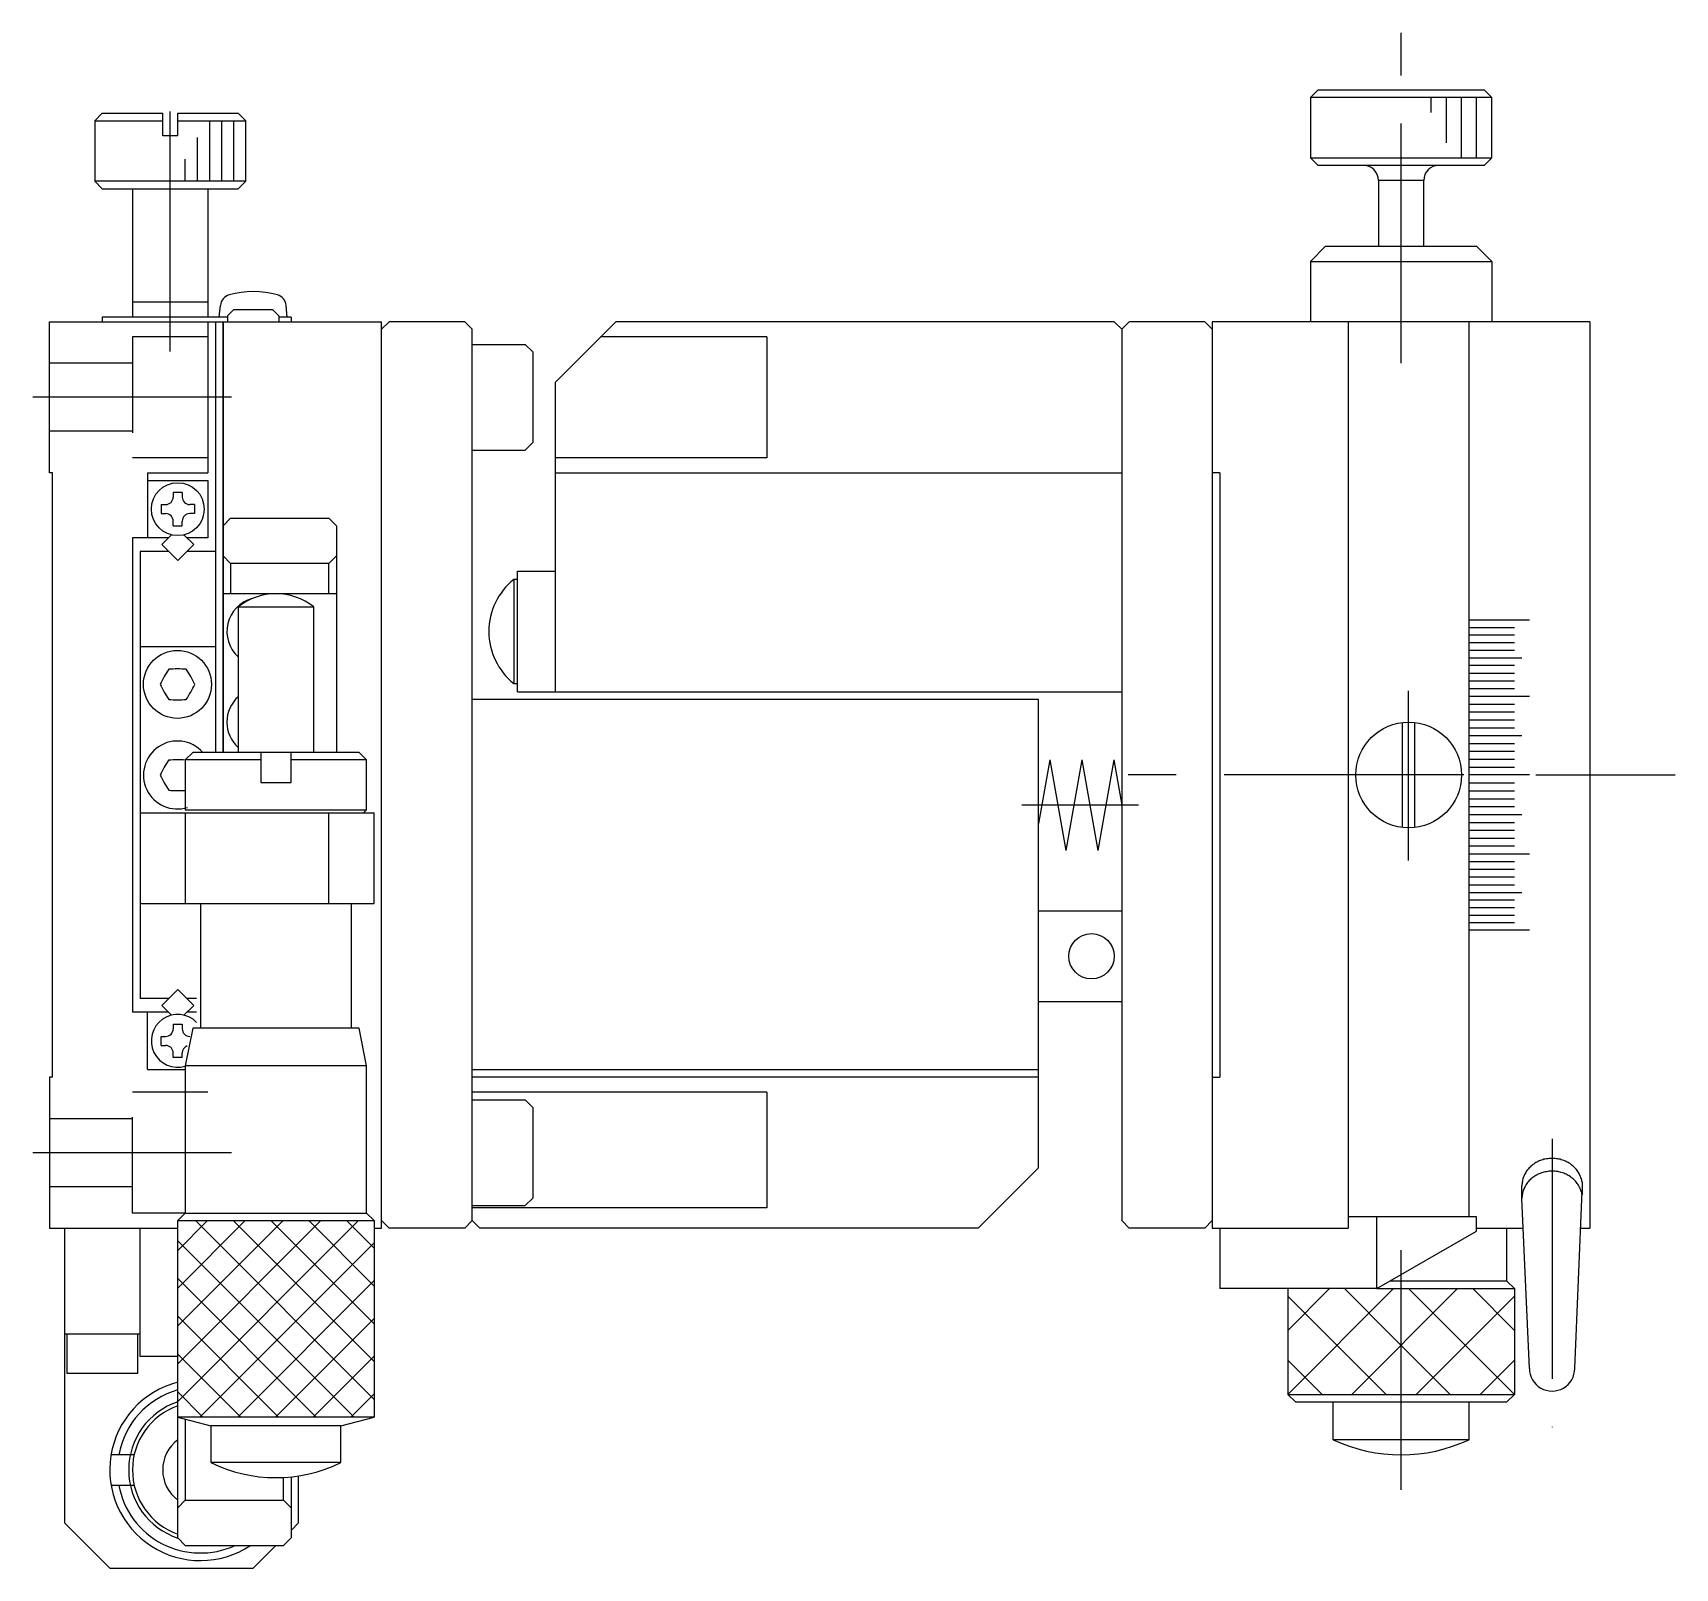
# Model space of a CAD drawing. Extents: x -1 to 373, y -8 to 363.
# Drawn here: x -1.1 to 107.6, y 143.5 to 245.1 of the extents above; entities that cross this region are included whole.
import ezdxf

# ---------------------------------------------------------------- set-up
doc = ezdxf.new("R2010")
doc.units = 0
doc.header["$LTSCALE"] = 0.5
doc.linetypes.add('CENTER', pattern=[50.8, 31.75, -6.35, 6.35, -6.35])
doc.linetypes.add('DASHED', pattern=[19.05, 12.7, -6.35])
for name, color, linetype in [('MSM_CENTER', 1, 'CENTER'), ('MSM_CONTINUOUS', 7, 'CONTINUOUS'), ('MSM_DASHED', 4, 'DASHED'), ('MSM_NARROW', 5, 'CONTINUOUS')]:
    doc.layers.add(name, color=color, linetype=linetype)

msp = doc.modelspace()

# ---------------------------------------------------------------- linework, layer by layer
at = {"layer": 'MSM_CENTER'}
for p, q in [((89.5, 223.25), (89.5, 245.11)), ((8, 224.03), (8, 241.57)), ((12.06, 220.99), (-1.1, 220.99)), ((90, 190.34), (90, 201.56)), ((93.66, 195.99), (70.76, 195.99)), ((98.42, 195.99), (107.65, 195.99)), ((72.12, 193.99), (64.38, 193.99)), ((99.5, 171.9), (99.5, 152.82)), ((12.06, 170.99), (-1.1, 170.99)), ((89.5, 148.67), (89.5, 165.03))]:
    msp.add_line(p, q, dxfattribs=at)
at = {"layer": 'MSM_CONTINUOUS'}
for p, q in [((84, 241.34), (83.5, 240.84)), ((95.5, 240.84), (83.5, 240.84)), ((83.5, 240.84), (83.5, 236.84)), ((84, 241.34), (95, 241.34)), ((95.5, 240.84), (95, 241.34)), ((95.5, 236.84), (95.5, 240.84)), ((3.5, 239.79), (3, 239.29)), ((3, 239.29), (7.5, 239.29)), ((3, 239.29), (3, 235.29)), ((3.5, 239.79), (7.5, 239.79)), ((7.5, 238.29), (7.5, 239.79)), ((8.5, 239.79), (12.5, 239.79)), ((8.5, 238.29), (8.5, 239.79)), ((8.5, 239.29), (13, 239.29)), ((12.5, 239.79), (13, 239.29)), ((13, 235.29), (13, 239.29)), ((8.5, 238.29), (7.5, 238.29)), ((83.5, 236.84), (95.5, 236.84)), ((83.5, 236.84), (84, 236.34)), ((95, 236.34), (84, 236.34)), ((95, 236.34), (95.5, 236.84)), ((13, 235.29), (3, 235.29)), ((3, 235.29), (3.5, 234.79)), ((12.5, 234.79), (13, 235.29)), ((91, 235.34), (88, 235.34)), ((88, 235.34), (88, 230.99)), ((91, 230.99), (91, 235.34)), ((3.5, 234.79), (12.5, 234.79)), ((5.5, 234.79), (5.5, 226.29)), ((10.5, 234.79), (10.5, 226.29)), ((83.5, 229.99), (84.5, 230.99)), ((84.5, 230.99), (94.5, 230.99)), ((94.5, 230.99), (95.5, 229.99)), ((83.5, 229.99), (95.5, 229.99)), ((83.5, 229.99), (83.5, 225.99)), ((95.5, 229.99), (95.5, 225.99)), ((10.5, 227.29), (5.5, 227.29)), ((11.8, 226.29), (3.5, 226.29)), ((3.5, 226.29), (3.5, 225.99)), ((11.25, 226.29), (11.32, 227.07)), ((12.2, 226.79), (11.8, 226.39)), ((11.8, 226.39), (11.8, 225.99)), ((14.8, 226.79), (12.2, 226.79)), ((15.2, 226.39), (14.8, 226.79)), ((15.2, 226.39), (15.2, 225.99)), ((16, 226.29), (15.2, 226.29)), ((15.75, 226.29), (15.68, 227.07)), ((16, 226.29), (16, 225.99)), ((0, 215.99), (0, 225.99)), ((0, 225.99), (22, 225.99)), ((10.5, 225.99), (10.5, 215.99)), ((11, 225.99), (11, 197.49)), ((11.5, 225.99), (11.5, 197.49)), ((11.5, 197.49), (11.5, 225.99)), ((22, 165.99), (22, 225.99)), ((22, 225.49), (22.5, 225.99)), ((22, 166.49), (22, 225.49)), ((27.5, 225.99), (22.5, 225.99)), ((27.5, 225.99), (28, 225.49)), ((28, 166.49), (28, 225.49)), ((33.5, 221.99), (37.5, 225.99)), ((70.5, 225.99), (37.5, 225.99)), ((70.5, 225.99), (71, 225.49)), ((71.5, 225.99), (71, 225.49)), ((71, 225.49), (71, 166.49)), ((76.5, 225.99), (71.5, 225.99)), ((76.5, 225.99), (77, 225.49)), ((77, 225.99), (77, 165.99)), ((102, 225.99), (77, 225.99)), ((86, 225.99), (86, 165.99)), ((94, 166.74), (94, 225.99)), ((102, 225.99), (102, 165.99)), ((28, 224.49), (31.5, 224.49)), ((32, 223.99), (31.5, 224.49)), ((47.5, 224.99), (36.5, 224.99)), ((47.5, 224.99), (47.5, 216.99)), ((32, 223.99), (32, 217.99)), ((33.5, 201.49), (33.5, 221.99)), ((28, 217.49), (31.5, 217.49)), ((32, 217.99), (31.5, 217.49)), ((47.5, 216.99), (33.5, 216.99)), ((0.2, 215.99), (0, 215.99)), ((0.2, 175.99), (0.2, 215.99)), ((6.5, 215.99), (6.5, 211.69)), ((6.5, 215.99), (10.5, 215.99)), ((6.5, 215.49), (10.5, 215.49)), ((10.5, 215.49), (10.5, 211.69)), ((33.5, 215.99), (71, 215.99)), ((58.57, 215.99), (63, 215.99)), ((77.5, 215.99), (77, 215.99)), ((77.5, 215.99), (77.5, 175.99)), ((8.8, 214.69), (8.2, 214.69)), ((8.2, 214.69), (8.2, 214.39)), ((8.8, 214.69), (8.8, 214.39)), ((7.4, 213.89), (7.4, 213.29)), ((7.4, 213.89), (7.7, 213.89)), ((7.4, 213.29), (7.7, 213.29)), ((9.6, 213.89), (9.3, 213.89)), ((9.6, 213.29), (9.3, 213.29)), ((9.6, 213.89), (9.6, 213.29)), ((8.2, 212.49), (8.2, 212.79)), ((8.2, 212.49), (8.8, 212.49)), ((8.8, 212.49), (8.8, 212.79)), ((12, 212.99), (11.5, 212.49)), ((12, 212.99), (18.5, 212.99)), ((19, 212.49), (18.5, 212.99)), ((19, 212.49), (19, 197.49)), ((5.5, 211.69), (5.5, 180.29)), ((7.89, 211.69), (5.5, 211.69)), ((7.44, 211.24), (8.09, 211.89)), ((7.44, 211.24), (8.5, 210.18)), ((8.5, 210.18), (9.56, 211.24)), ((8.91, 211.89), (9.56, 211.24)), ((10.5, 211.69), (9.11, 211.69)), ((6, 210.79), (6, 181.19)), ((7.89, 210.79), (6, 210.79)), ((11, 210.79), (9.11, 210.79)), ((11.5, 210.49), (12, 209.99)), ((18.5, 209.99), (12, 209.99)), ((12, 209.99), (12, 207.99)), ((18.5, 209.99), (19, 210.49)), ((18.5, 207.99), (18.5, 209.99)), ((31, 208.94), (30.75, 208.94)), ((30.75, 208.94), (30.75, 202.04)), ((31, 209.49), (33.5, 209.49)), ((31, 201.49), (31, 209.49)), ((19, 207.99), (11.5, 207.99)), ((17.5, 207.11), (12.5, 207.11)), ((12.5, 207.11), (12.5, 197.49)), ((17.5, 197.49), (17.5, 207.11)), ((94, 206.25), (98, 206.25)), ((94, 205.76), (97, 205.76)), ((6, 204.49), (11, 204.49)), ((94, 205.26), (97, 205.26)), ((94, 204.76), (97, 204.76)), ((94, 204.26), (97, 204.26)), ((94, 203.75), (97.5, 203.75)), ((94, 203.25), (97, 203.25)), ((94, 202.74), (97, 202.74)), ((30.75, 202.04), (31, 202.04)), ((31, 201.49), (71, 201.49)), ((94, 202.23), (97, 202.23)), ((94, 201.71), (97, 201.71)), ((94, 201.2), (98, 201.2)), ((65.5, 200.99), (28, 200.99)), ((65.5, 169.99), (65.5, 200.99)), ((94, 200.68), (97, 200.68)), ((94, 200.16), (97, 200.16)), ((89.6, 192.51), (89.6, 199.47)), ((90.4, 192.51), (90.4, 199.47)), ((94, 199.65), (97, 199.65)), ((94, 199.12), (97, 199.12)), ((94, 198.6), (97.5, 198.6)), ((94, 198.08), (97, 198.08)), ((9.5, 197.49), (9, 196.99)), ((14, 196.99), (9, 196.99)), ((9, 196.99), (9, 193.69)), ((20.5, 197.49), (9.5, 197.49)), ((14, 197.49), (14, 195.49)), ((16, 195.49), (16, 197.49)), ((21, 196.99), (16, 196.99)), ((21, 196.99), (20.5, 197.49)), ((21, 193.69), (21, 196.99)), ((66.24, 196.99), (65.5, 192.79)), ((66.24, 196.99), (67.3, 190.99)), ((68.36, 196.99), (67.3, 190.99)), ((68.36, 196.99), (69.41, 190.99)), ((70.47, 196.99), (69.41, 190.99)), ((70.47, 196.99), (71, 193.99)), ((94, 197.56), (97, 197.56)), ((94, 197.04), (97, 197.04)), ((94, 196.51), (97, 196.51)), ((98, 195.99), (94, 195.99)), ((14, 195.49), (16, 195.49)), ((94, 195.47), (97, 195.47)), ((94, 194.94), (97, 194.94)), ((9, 193.69), (21, 193.69)), ((20.8, 193.49), (21, 193.69)), ((94, 194.42), (97, 194.42)), ((94, 193.9), (97, 193.9)), ((6, 193.49), (21.5, 193.49)), ((9, 193.49), (9, 187.49)), ((18.5, 187.49), (18.5, 193.49)), ((21.5, 187.49), (21.5, 193.49)), ((94, 193.37), (97.5, 193.37)), ((94, 192.85), (97, 192.85)), ((94, 192.33), (97, 192.33)), ((94, 191.81), (97, 191.81)), ((94, 191.3), (97, 191.3)), ((94, 190.78), (98, 190.78)), ((94, 190.26), (97, 190.26)), ((94, 189.75), (97, 189.75)), ((94, 189.24), (97, 189.24)), ((94, 188.73), (97, 188.73)), ((94, 188.22), (97.5, 188.22)), ((6, 187.49), (21.5, 187.49)), ((10, 187.49), (10, 179.24)), ((20, 179.24), (20, 187.49)), ((94, 187.72), (97, 187.72)), ((94, 187.22), (97, 187.22)), ((65.5, 186.99), (71, 186.99)), ((94, 186.72), (97, 186.72)), ((94, 186.22), (97, 186.22)), ((94, 185.73), (98, 185.73)), ((7.44, 180.74), (8.5, 181.8)), ((8.5, 181.8), (9.56, 180.74)), ((7.89, 181.19), (6, 181.19)), ((7.44, 180.74), (8.09, 180.09)), ((8.91, 180.09), (9.56, 180.74)), ((9.75, 181.19), (9.11, 181.19)), ((65.5, 180.99), (71, 180.99)), ((7.89, 180.29), (5.5, 180.29)), ((6.5, 176.49), (6.5, 180.29)), ((8.2, 179.49), (8.2, 179.19)), ((8.2, 179.49), (8.8, 179.49)), ((8.8, 179.49), (8.8, 179.19)), ((9.75, 180.29), (9.11, 180.29)), ((7.4, 178.09), (7.4, 178.69)), ((7.4, 178.69), (7.7, 178.69)), ((9.5, 179.24), (9, 176.74)), ((20.5, 179.24), (9.5, 179.24)), ((21, 176.74), (20.5, 179.24)), ((7.4, 178.09), (7.7, 178.09)), ((8.2, 177.29), (8.2, 177.59)), ((8.8, 177.29), (8.2, 177.29)), ((8.8, 177.29), (8.8, 177.59)), ((6.5, 176.49), (9, 176.49)), ((21, 176.74), (9, 176.74)), ((9, 176.74), (9, 166.99)), ((21, 166.99), (21, 176.74)), ((65.5, 176.48), (28, 176.48)), ((0, 175.99), (0, 165.99)), ((0.2, 175.99), (0, 175.99)), ((65.5, 175.99), (28, 175.99)), ((77, 175.99), (77.5, 175.99)), ((47.5, 174.99), (28, 174.99)), ((28, 174.49), (31.5, 174.49)), ((32, 173.99), (31.5, 174.49)), ((32, 173.99), (32, 167.99)), ((47.5, 174.99), (47.5, 167.35)), ((65.5, 169.99), (61.5, 165.99)), ((97.75, 169.67), (97.71, 169.61)), ((97.79, 169.74), (97.75, 169.67)), ((97.83, 169.8), (97.79, 169.74)), ((97.88, 169.86), (97.83, 169.8)), ((97.93, 169.92), (97.88, 169.86)), ((97.99, 169.98), (97.93, 169.92)), ((98.04, 170.04), (97.99, 169.98)), ((98.1, 170.09), (98.04, 170.04)), ((98.16, 170.15), (98.1, 170.09)), ((98.22, 170.2), (98.16, 170.15)), ((98.29, 170.24), (98.22, 170.2)), ((98.36, 170.29), (98.29, 170.24)), ((98.43, 170.33), (98.36, 170.29)), ((98.5, 170.37), (98.43, 170.33)), ((98.57, 170.41), (98.5, 170.37)), ((98.65, 170.44), (98.57, 170.41)), ((98.72, 170.47), (98.65, 170.44)), ((98.8, 170.5), (98.72, 170.47)), ((98.8, 169.65), (98.72, 169.62)), ((98.88, 170.52), (98.8, 170.5)), ((98.88, 169.68), (98.8, 169.65)), ((98.96, 170.55), (98.88, 170.52)), ((98.96, 169.7), (98.88, 169.68)), ((99.04, 170.56), (98.96, 170.55)), ((99.04, 169.72), (98.96, 169.7)), ((99.12, 170.58), (99.04, 170.56)), ((99.12, 169.73), (99.04, 169.72)), ((99.21, 170.59), (99.12, 170.58)), ((99.21, 169.75), (99.12, 169.73)), ((99.29, 170.6), (99.21, 170.59)), ((99.29, 169.76), (99.21, 169.75)), ((99.37, 170.61), (99.29, 170.6)), ((99.37, 169.76), (99.29, 169.76)), ((99.46, 170.61), (99.37, 170.61)), ((99.46, 169.77), (99.37, 169.76)), ((99.54, 170.61), (99.46, 170.61)), ((99.54, 169.77), (99.46, 169.77)), ((99.62, 170.61), (99.54, 170.61)), ((99.62, 169.76), (99.54, 169.77)), ((99.71, 170.6), (99.62, 170.61)), ((99.71, 169.76), (99.62, 169.76)), ((99.79, 170.59), (99.71, 170.6)), ((99.79, 169.75), (99.71, 169.76)), ((99.87, 170.58), (99.79, 170.59)), ((99.87, 169.74), (99.79, 169.75)), ((99.95, 170.57), (99.87, 170.58)), ((99.95, 169.72), (99.87, 169.74)), ((100.03, 170.55), (99.95, 170.57)), ((100.03, 169.7), (99.95, 169.72)), ((100.11, 170.52), (100.03, 170.55)), ((100.11, 169.68), (100.03, 169.7)), ((100.19, 170.5), (100.11, 170.52)), ((100.19, 169.65), (100.11, 169.68)), ((100.27, 170.47), (100.19, 170.5)), ((100.27, 169.63), (100.19, 169.65)), ((100.35, 170.44), (100.27, 170.47)), ((100.42, 170.41), (100.35, 170.44)), ((100.5, 170.37), (100.42, 170.41)), ((100.57, 170.33), (100.5, 170.37)), ((100.64, 170.29), (100.57, 170.33)), ((100.71, 170.25), (100.64, 170.29)), ((100.77, 170.2), (100.71, 170.25)), ((100.83, 170.15), (100.77, 170.2)), ((100.9, 170.1), (100.83, 170.15)), ((100.95, 170.04), (100.9, 170.1)), ((101.01, 169.99), (100.95, 170.04)), ((101.06, 169.93), (101.01, 169.99)), ((101.12, 169.87), (101.06, 169.93)), ((101.16, 169.81), (101.12, 169.87)), ((101.21, 169.74), (101.16, 169.81)), ((101.25, 169.68), (101.21, 169.74)), ((101.29, 169.61), (101.25, 169.68)), ((97.51, 168.95), (97.5, 168.88)), ((97.5, 168.88), (97.5, 168.8)), ((97.5, 167.95), (97.5, 168.8)), ((97.52, 169.03), (97.51, 168.95)), ((97.53, 169.1), (97.52, 169.03)), ((97.54, 169.18), (97.53, 169.1)), ((97.56, 169.25), (97.54, 169.18)), ((97.59, 169.32), (97.56, 169.25)), ((97.61, 169.4), (97.59, 169.32)), ((97.64, 169.47), (97.61, 169.4)), ((97.64, 168.62), (97.61, 168.55)), ((97.67, 169.54), (97.64, 169.47)), ((97.67, 168.69), (97.64, 168.62)), ((97.71, 169.61), (97.67, 169.54)), ((97.71, 168.76), (97.67, 168.69)), ((97.75, 168.83), (97.71, 168.76)), ((97.79, 168.89), (97.75, 168.83)), ((97.83, 168.96), (97.79, 168.89)), ((97.88, 169.02), (97.83, 168.96)), ((97.93, 169.08), (97.88, 169.02)), ((97.99, 169.14), (97.93, 169.08)), ((98.04, 169.19), (97.99, 169.14)), ((98.1, 169.25), (98.04, 169.19)), ((98.16, 169.3), (98.1, 169.25)), ((98.22, 169.35), (98.16, 169.3)), ((98.29, 169.4), (98.22, 169.35)), ((98.36, 169.44), (98.29, 169.4)), ((98.43, 169.48), (98.36, 169.44)), ((98.5, 169.52), (98.43, 169.48)), ((98.57, 169.56), (98.5, 169.52)), ((98.65, 169.59), (98.57, 169.56)), ((98.72, 169.62), (98.65, 169.59)), ((100.35, 169.6), (100.27, 169.63)), ((100.42, 169.56), (100.35, 169.6)), ((100.5, 169.53), (100.42, 169.56)), ((100.57, 169.49), (100.5, 169.53)), ((100.64, 169.45), (100.57, 169.49)), ((100.71, 169.4), (100.64, 169.45)), ((100.77, 169.35), (100.71, 169.4)), ((100.83, 169.3), (100.77, 169.35)), ((100.9, 169.25), (100.83, 169.3)), ((100.95, 169.2), (100.9, 169.25)), ((101.01, 169.14), (100.95, 169.2)), ((101.06, 169.08), (101.01, 169.14)), ((101.12, 169.02), (101.06, 169.08)), ((101.16, 168.96), (101.12, 169.02)), ((101.21, 168.9), (101.16, 168.96)), ((101.25, 168.83), (101.21, 168.9)), ((101.29, 168.76), (101.25, 168.83)), ((101.32, 169.54), (101.29, 169.61)), ((101.32, 168.7), (101.29, 168.76)), ((101.36, 169.47), (101.32, 169.54)), ((101.36, 168.63), (101.32, 168.7)), ((101.39, 169.4), (101.36, 169.47)), ((101.39, 168.56), (101.36, 168.63)), ((101.41, 169.33), (101.39, 169.4)), ((101.41, 168.48), (101.39, 168.56)), ((101.44, 169.26), (101.41, 169.33)), ((101.46, 169.18), (101.44, 169.26)), ((101.47, 169.11), (101.46, 169.18)), ((101.48, 169.03), (101.47, 169.11)), ((101.48, 169.03), (101.48, 168.19)), ((28, 167.49), (31.5, 167.49)), ((32, 167.99), (31.5, 167.49)), ((97.51, 168.11), (97.5, 168.03)), ((97.5, 168.03), (97.5, 167.95)), ((98, 156.71), (97.5, 167.96)), ((97.52, 168.18), (97.51, 168.11)), ((97.53, 168.26), (97.52, 168.18)), ((97.54, 168.33), (97.53, 168.26)), ((97.56, 168.4), (97.54, 168.33)), ((97.59, 168.48), (97.56, 168.4)), ((97.61, 168.55), (97.59, 168.48)), ((101, 156.71), (101.48, 168.45)), ((101.44, 168.41), (101.41, 168.48)), ((101.46, 168.34), (101.44, 168.41)), ((101.47, 168.26), (101.46, 168.34)), ((101.48, 168.19), (101.47, 168.26)), ((9, 166.99), (8.5, 166.49)), ((8.5, 153.49), (8.5, 166.49)), ((8.5, 166.49), (21.5, 166.49)), ((9, 166.99), (21, 166.99)), ((21.5, 166.49), (21, 166.99)), ((21.5, 166.49), (21.5, 153.49)), ((22.5, 165.99), (22, 166.49)), ((27.5, 165.99), (28, 166.49)), ((47.5, 167.35), (28, 167.35)), ((28.5, 165.99), (28, 166.49)), ((71, 166.49), (71.5, 165.99)), ((76.5, 165.99), (77, 166.49)), ((94.5, 166.74), (86, 166.74)), ((87.9, 161.99), (87.9, 166.74)), ((94.5, 165.8), (94.5, 166.74)), ((0, 165.99), (8.48, 165.99)), ((1, 165.99), (1, 146.49)), ((6, 157.49), (6, 165.99)), ((21.52, 165.99), (22, 165.99)), ((27.5, 165.99), (22.5, 165.99)), ((61.5, 165.99), (28.5, 165.99)), ((76.5, 165.99), (71.5, 165.99)), ((77, 165.99), (86, 165.99)), ((77.5, 165.99), (77.5, 161.99)), ((87.9, 161.99), (94.5, 165.8)), ((94.5, 165.99), (97.59, 165.99)), ((96.5, 162.49), (96.5, 165.99)), ((101.38, 165.99), (102, 165.99)), ((96.5, 162.49), (88.77, 162.49)), ((96.5, 162.49), (97, 161.99)), ((87.9, 161.99), (77.5, 161.99)), ((82, 161.99), (82, 154.99)), ((87.9, 161.99), (97, 161.99)), ((97, 161.99), (97, 154.99)), ((1, 158.99), (6, 158.99)), ((1.15, 158.99), (1.15, 156.39)), ((5.85, 156.39), (5.85, 158.99)), ((8.5, 157.49), (6, 157.49)), ((1.15, 156.39), (5.85, 156.39)), ((82, 154.99), (97, 154.99)), ((82.5, 154.49), (82, 154.99)), ((82.5, 154.49), (96.5, 154.49)), ((85, 151.99), (85, 154.49)), ((94, 151.99), (94, 154.49)), ((96.5, 154.49), (97, 154.99)), ((97, 154.99), (97, 154.99)), ((8.5, 153.49), (10.7, 152.9)), ((8.5, 145.49), (8.5, 153.49)), ((21.5, 153.49), (8.5, 153.49)), ((9, 153.36), (9, 147.99)), ((19.3, 152.9), (21.5, 153.49)), ((19.3, 152.9), (10.7, 152.9)), ((10.7, 152.9), (10.7, 150.49)), ((19.3, 150.49), (19.3, 152.9)), ((94, 151.99), (85, 151.99)), ((5.61, 150.99), (4.08, 150.99)), ((19.3, 150.49), (10.7, 150.49)), ((4.08, 148.99), (5.61, 148.99)), ((15.5, 147.99), (15.5, 149.5)), ((16, 149.54), (16, 145.49)), ((16.5, 146.49), (16.5, 149.61)), ((9, 147.99), (8.5, 147.49)), ((9, 147.99), (15.5, 147.99)), ((16, 147.49), (15.5, 147.99)), ((4, 143.49), (1, 146.49)), ((16, 145.99), (16.5, 146.49)), ((8.5, 145.49), (9, 144.99)), ((9, 144.99), (15.5, 144.99)), ((15, 144.99), (13.5, 143.49)), ((16, 145.49), (15.5, 144.99)), ((4, 143.49), (13.5, 143.49))]:
    msp.add_line(p, q, dxfattribs=at)
for centre, radius in [((8.5, 213.59), 1.75), ((8.48, 201.99), 2.25), ((90, 195.99), 3.5), ((69, 183.99), 1.5)]:
    msp.add_circle(centre, radius, dxfattribs=at)
for centre, radius, start, end in [((87, 235.34), 1, 0, 90), ((92, 235.34), 1, 90, 180), ((12.12, 227), 0.8, 105.4427, 174.9994), ((13.5, 221.99), 6, 74.5571, 105.4426), ((14.88, 227), 0.8, 4.9996, 74.5573), ((7.7, 214.39), 0.5, 270, 0), ((9.3, 214.39), 0.5, 180, 270), ((7.7, 212.79), 0.5, 0, 90), ((9.3, 212.79), 0.5, 90, 180), ((33.53, 205.49), 4.43, 128.8801, 231.1199), ((15, 203.99), 4, 51.3178, 128.6822), ((14, 205.49), 2.25, 105.0605, 228.189), ((16.26, 197.5), 10, 146.6837, 153.3029), ((8.48, 193.01), 10, 86.6837, 93.3029), ((0.7, 197.5), 10, 26.6837, 33.3029), ((16.26, 206.48), 10, 206.6837, 213.3029), ((0.7, 206.48), 10, 326.6837, 333.3029), ((8.48, 210.97), 10, 266.6837, 273.3029), ((14, 199.49), 2.25, 131.8114, 228.1886), ((8.48, 195.99), 2.25, 41.8099, 287.2685), ((16.26, 191.5), 10, 146.6837, 153.3029), ((8.49, 186.99), 10, 87.0685, 93.3029), ((16.26, 200.48), 10, 206.6837, 213.3029), ((8.49, 204.96), 10, 266.6837, 272.8592), ((8.5, 178.39), 1.75, 44.4158, 286.601), ((7.7, 179.19), 0.5, 270.0001, 0.0001), ((9.3, 179.19), 0.5, 180.0001, 270.0001), ((7.7, 177.59), 0.5, 0.0001, 90.0001), ((9.3, 177.59), 0.5, 111.6665, 180.0001), ((99.5, 156.71), 1.5, 179.9999, 0.0001), ((10, 149.99), 6, 104.4775, 303.5573), ((10, 149.99), 5.5, 105.8266, 169.5243), ((10, 149.99), 4.75, 108.4085, 251.7234), ((10, 149.99), 4.5, 109.4712, 250.5288), ((10, 149.99), 2.5, 126.87, 233.13), ((89.5, 161.61), 10.62, 244.94, 295.06), ((15, 159.23), 9.75, 243.8162, 296.1838), ((10, 149.99), 5.5, 190.4757, 294.62)]:
    msp.add_arc(centre, radius, start, end, dxfattribs=at)
at = {"layer": 'MSM_DASHED'}
for p, q in [((10.5, 224.99), (5.5, 224.99)), ((5.5, 224.99), (5.5, 216.99)), ((5.5, 223.24), (0, 223.24)), ((5.5, 218.74), (0, 218.74)), ((10.5, 216.99), (5.5, 216.99)), ((10.5, 174.99), (5.5, 174.99)), ((5.5, 166.99), (5.5, 174.99)), ((5.5, 173.24), (0, 173.24)), ((5.5, 168.74), (0, 168.74)), ((9, 166.99), (5.5, 166.99))]:
    msp.add_line(p, q, dxfattribs=at)
at = {"layer": 'MSM_NARROW'}
for p, q in [((91.5, 239.84), (91.5, 240.84)), ((92.5, 237.84), (92.5, 240.84)), ((93.5, 236.84), (93.5, 240.84)), ((94.5, 236.84), (94.5, 240.84)), ((10.6, 239.29), (10.6, 235.29)), ((11.4, 239.29), (11.4, 235.29)), ((12.2, 239.29), (12.2, 235.29)), ((9.8, 235.29), (9.8, 238.19)), ((9, 235.29), (9, 236.76)), ((8.5, 164.52), (10.47, 166.49)), ((8.5, 162.02), (12.97, 166.49)), ((8.5, 159.52), (15.47, 166.49)), ((8.5, 157.02), (17.97, 166.49)), ((8.5, 154.52), (20.47, 166.49)), ((9.67, 166.49), (21.5, 154.66)), ((12.17, 166.49), (21.5, 157.16)), ((14.67, 166.49), (21.5, 159.66)), ((17.17, 166.49), (21.5, 162.16)), ((19.67, 166.49), (21.5, 164.66)), ((8.5, 165.16), (20.17, 153.49)), ((9.97, 153.49), (21.5, 165.02)), ((8.5, 162.66), (17.67, 153.49)), ((12.47, 153.49), (21.5, 162.52)), ((84.76, 161.99), (82, 159.23)), ((89, 161.99), (82, 154.99)), ((88.51, 154.99), (82, 161.5)), ((89.05, 158.7), (85.76, 161.99)), ((93.24, 161.99), (86.24, 154.99)), ((97, 154.99), (90, 161.99)), ((97, 161.5), (90.49, 154.99)), ((97, 159.23), (94.24, 161.99)), ((8.5, 160.16), (15.17, 153.49)), ((14.97, 153.49), (21.5, 160.02)), ((92.76, 154.99), (89.05, 158.7)), ((8.5, 157.66), (12.67, 153.49)), ((17.47, 153.49), (21.5, 157.52)), ((84.27, 154.99), (82, 157.26)), ((97, 157.26), (94.73, 154.99)), ((8.5, 155.16), (10.17, 153.49)), ((19.97, 153.49), (21.5, 155.02))]:
    msp.add_line(p, q, dxfattribs=at)

doc.saveas('drawing.dxf')
